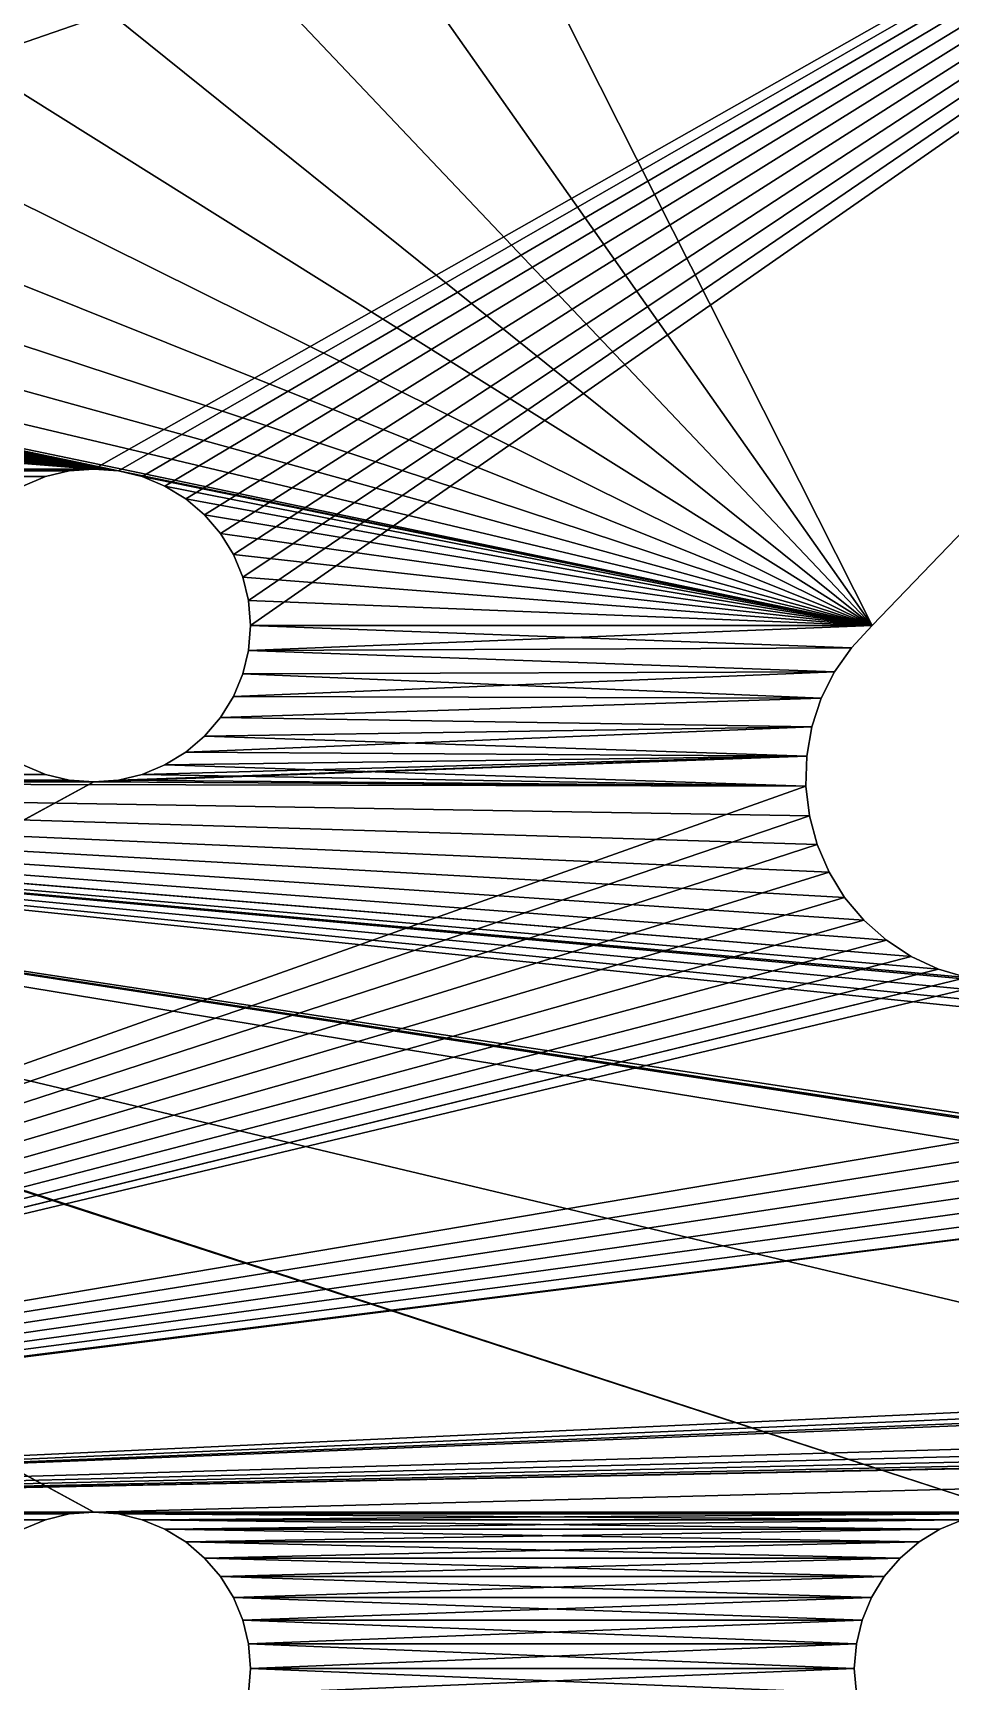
# Model space of a CAD drawing. Header units: millimetres. Extents: x -48.7 to 48.7, y -48.7 to 48.7.
# Drawn here: x -31.09 to -22.16, y -0.12 to 15.93 of the extents above; entities that cross this region are included whole.
import ezdxf

# ---------------------------------------------------------------- set-up
doc = ezdxf.new("R2010")
doc.units = ezdxf.units.MM
doc.header["$LTSCALE"] = 65.185185
for name, color, linetype in [('1', 7, 'CONTINUOUS'), ('117', 7, 'CONTINUOUS'), ('120', 7, 'CONTINUOUS'), ('13', 7, 'CONTINUOUS'), ('14', 7, 'CONTINUOUS'), ('2', 7, 'CONTINUOUS'), ('3', 7, 'CONTINUOUS'), ('4', 7, 'CONTINUOUS'), ('7', 7, 'CONTINUOUS'), ('8', 7, 'CONTINUOUS')]:
    doc.layers.add(name, color=color, linetype=linetype)

msp = doc.modelspace()

# ---------------------------------------------------------------- linework, layer by layer
at = {"layer": '1', "linetype": 'CONTINUOUS'}
for points in [[(-22.917, 10.16), (-28.922, 22.059), (-10.614, 22.953), (-22.917, 10.16)], [(-30.502, 20.934), (-28.922, 22.059), (-22.917, 10.16), (-30.502, 20.934)], [(-32.149, 19.895), (-30.502, 20.934), (-22.917, 10.16), (-32.149, 19.895)], [(-33.853, 18.948), (-32.149, 19.895), (-22.917, 10.16), (-33.853, 18.948)], [(-35.599, 18.1), (-33.853, 18.948), (-22.917, 10.16), (-35.599, 18.1)], [(-37.395, 17.349), (-35.599, 18.1), (-22.917, 10.16), (-37.395, 17.349)], [(-39.233, 16.698), (-37.395, 17.349), (-22.917, 10.16), (-39.233, 16.698)], [(-41.096, 16.152), (-39.233, 16.698), (-22.917, 10.16), (-41.096, 16.152)], [(-42.983, 15.711), (-41.096, 16.152), (-22.917, 10.16), (-42.983, 15.711)], [(-44.897, 15.375), (-42.983, 15.711), (-22.917, 10.16), (-44.897, 15.375)], [(-46.841, 15.143), (-44.897, 15.375), (-22.917, 10.16), (-46.841, 15.143)], [(-47.112, 15.098), (-30.261, 11.666), (-47.368, 15.021), (-47.112, 15.098)], [(-46.841, 15.143), (-30.261, 11.666), (-47.112, 15.098), (-46.841, 15.143)], [(-30.261, 11.666), (-46.841, 15.143), (-22.917, 10.16), (-30.261, 11.666)], [(-47.368, 15.021), (-30.261, 11.666), (-47.607, 14.912), (-47.368, 15.021)], [(-47.607, 14.912), (-30.261, 11.666), (-47.835, 14.768), (-47.607, 14.912)], [(-47.835, 14.768), (-30.261, 11.666), (-48.044, 14.595), (-47.835, 14.768)], [(-48.044, 14.595), (-30.261, 11.666), (-48.223, 14.399), (-48.044, 14.595)], [(-48.223, 14.399), (-30.261, 11.666), (-48.377, 14.176), (-48.223, 14.399)], [(-48.377, 14.176), (-30.261, 11.666), (-48.5, 13.936), (-48.377, 14.176)], [(-48.5, 13.936), (-30.261, 11.666), (-48.587, 13.687), (-48.5, 13.936)], [(-48.587, 13.687), (-30.261, 11.666), (-48.64, 13.425), (-48.587, 13.687)], [(-30.261, 11.666), (-48.66, 13.151), (-48.64, 13.425), (-30.261, 11.666)], [(-30.261, 11.666), (-30.5, 11.684), (-48.66, 13.151), (-30.261, 11.666)], [(-30.5, 11.684), (-43.2, 11.684), (-48.66, 13.151), (-30.5, 11.684)], [(-30.5, 11.684), (-30.739, 11.666), (-43.2, 11.684), (-30.5, 11.684)], [(-43.2, 11.684), (-30.739, 11.666), (-42.961, 11.666), (-43.2, 11.684)], [(-30.739, 11.666), (-30.971, 11.61), (-42.961, 11.666), (-30.739, 11.666)], [(-42.961, 11.666), (-30.971, 11.61), (-42.729, 11.61), (-42.961, 11.666)], [(-30.971, 11.61), (-31.193, 11.518), (-42.729, 11.61), (-30.971, 11.61)], [(-30.029, 11.61), (-30.261, 11.666), (-22.917, 10.16), (-30.029, 11.61)], [(-29.807, 11.518), (-30.029, 11.61), (-22.917, 10.16), (-29.807, 11.518)], [(-29.605, 11.394), (-29.807, 11.518), (-22.917, 10.16), (-29.605, 11.394)], [(-29.421, 11.237), (-29.605, 11.394), (-22.917, 10.16), (-29.421, 11.237)], [(-29.267, 11.057), (-29.421, 11.237), (-22.917, 10.16), (-29.267, 11.057)], [(-29.141, 10.851), (-29.267, 11.057), (-22.917, 10.16), (-29.141, 10.851)], [(-29.05, 10.632), (-29.141, 10.851), (-22.917, 10.16), (-29.05, 10.632)], [(-28.995, 10.402), (-29.05, 10.632), (-22.917, 10.16), (-28.995, 10.402)], [(-28.975, 10.16), (-28.995, 10.402), (-22.917, 10.16), (-28.975, 10.16)], [(-28.995, 9.918), (-28.975, 10.16), (-23.12, 9.943), (-28.995, 9.918)], [(-28.975, 10.16), (-22.917, 10.16), (-23.12, 9.943), (-28.975, 10.16)], [(-29.05, 9.688), (-28.995, 9.918), (-23.285, 9.708), (-29.05, 9.688)], [(-23.285, 9.708), (-28.995, 9.918), (-23.12, 9.943), (-23.285, 9.708)], [(-29.141, 9.469), (-29.05, 9.688), (-23.414, 9.451), (-29.141, 9.469)], [(-23.414, 9.451), (-29.05, 9.688), (-23.285, 9.708), (-23.414, 9.451)], [(-29.267, 9.263), (-29.141, 9.469), (-23.414, 9.451), (-29.267, 9.263)], [(-23.506, 9.172), (-29.267, 9.263), (-23.414, 9.451), (-23.506, 9.172)], [(-29.421, 9.083), (-29.267, 9.263), (-23.506, 9.172), (-29.421, 9.083)], [(-23.556, 8.887), (-29.421, 9.083), (-23.506, 9.172), (-23.556, 8.887)], [(-29.605, 8.926), (-29.421, 9.083), (-23.556, 8.887), (-29.605, 8.926)], [(-29.807, 8.802), (-29.605, 8.926), (-23.556, 8.887), (-29.807, 8.802)], [(-23.564, 8.596), (-29.807, 8.802), (-23.556, 8.887), (-23.564, 8.596)], [(-43.893, 8.802), (-43.671, 8.71), (-30.5, 1.524), (-43.893, 8.802)], [(-43.2, 1.524), (-43.893, 8.802), (-30.5, 1.524), (-43.2, 1.524)], [(-43.439, 8.654), (-21.567, 1.524), (-43.671, 8.71), (-43.439, 8.654)], [(-43.671, 8.71), (-21.567, 1.524), (-30.5, 1.524), (-43.671, 8.71)], [(-42.729, 8.71), (-30.739, 8.654), (-42.961, 8.654), (-42.729, 8.71)], [(-42.507, 8.802), (-30.971, 8.71), (-42.729, 8.71), (-42.507, 8.802)], [(-30.971, 8.71), (-30.739, 8.654), (-42.729, 8.71), (-30.971, 8.71)], [(-31.193, 8.802), (-30.971, 8.71), (-42.507, 8.802), (-31.193, 8.802)], [(-30.261, 8.654), (-30.029, 8.71), (-23.564, 8.596), (-30.261, 8.654)], [(-30.029, 8.71), (-29.807, 8.802), (-23.564, 8.596), (-30.029, 8.71)], [(-13.47, 1.524), (-21.567, 1.524), (-43.439, 8.654), (-13.47, 1.524)], [(-13.47, 1.524), (-43.439, 8.654), (0, 1.524), (-13.47, 1.524)], [(-43.439, 8.654), (-43.2, 8.636), (-22.538, 6.937), (-43.439, 8.654)], [(0, 1.524), (-43.439, 8.654), (-6.806, 3.012), (0, 1.524)], [(-6.806, 3.012), (-43.439, 8.654), (-7.068, 3.074), (-6.806, 3.012)], [(-7.068, 3.074), (-43.439, 8.654), (-7.329, 3.172), (-7.068, 3.074)], [(-7.329, 3.172), (-43.439, 8.654), (-12.161, 5.426), (-7.329, 3.172)], [(-12.161, 5.426), (-43.439, 8.654), (-12.406, 5.563), (-12.161, 5.426)], [(-12.406, 5.563), (-43.439, 8.654), (-12.624, 5.726), (-12.406, 5.563)], [(-12.624, 5.726), (-43.439, 8.654), (-21.705, 6.69), (-12.624, 5.726)], [(-21.705, 6.69), (-43.439, 8.654), (-21.995, 6.731), (-21.705, 6.69)], [(-21.995, 6.731), (-43.439, 8.654), (-22.271, 6.813), (-21.995, 6.731)], [(-22.271, 6.813), (-43.439, 8.654), (-22.538, 6.937), (-22.271, 6.813)], [(-42.961, 8.654), (-30.5, 8.636), (-43.2, 8.636), (-42.961, 8.654)], [(-43.2, 8.636), (-30.5, 8.636), (-23.564, 8.596), (-43.2, 8.636)], [(-22.538, 6.937), (-43.2, 8.636), (-22.78, 7.094), (-22.538, 6.937)], [(-22.78, 7.094), (-43.2, 8.636), (-22.998, 7.289), (-22.78, 7.094)], [(-22.998, 7.289), (-43.2, 8.636), (-23.187, 7.512), (-22.998, 7.289)], [(-23.187, 7.512), (-43.2, 8.636), (-23.338, 7.757), (-23.187, 7.512)], [(-23.338, 7.757), (-43.2, 8.636), (-23.455, 8.027), (-23.338, 7.757)], [(-23.455, 8.027), (-43.2, 8.636), (-23.53, 8.305), (-23.455, 8.027)], [(-23.53, 8.305), (-43.2, 8.636), (-23.564, 8.596), (-23.53, 8.305)], [(-30.739, 8.654), (-30.5, 8.636), (-42.961, 8.654), (-30.739, 8.654)], [(-30.5, 8.636), (-30.261, 8.654), (-23.564, 8.596), (-30.5, 8.636)], [(-42.961, 1.506), (-43.2, 1.524), (-30.739, 1.506), (-42.961, 1.506)], [(-30.739, 1.506), (-43.2, 1.524), (-30.5, 1.524), (-30.739, 1.506)], [(-42.729, 1.45), (-42.961, 1.506), (-30.971, 1.45), (-42.729, 1.45)], [(-30.971, 1.45), (-42.961, 1.506), (-30.739, 1.506), (-30.971, 1.45)], [(-31.193, 1.358), (-42.729, 1.45), (-30.971, 1.45), (-31.193, 1.358)], [(-21.567, 1.524), (-21.806, 1.506), (-30.5, 1.524), (-21.567, 1.524)], [(-30.5, 1.524), (-21.806, 1.506), (-30.261, 1.506), (-30.5, 1.524)], [(-21.806, 1.506), (-22.037, 1.45), (-30.261, 1.506), (-21.806, 1.506)], [(-30.261, 1.506), (-22.037, 1.45), (-30.029, 1.45), (-30.261, 1.506)], [(-22.037, 1.45), (-22.26, 1.358), (-30.029, 1.45), (-22.037, 1.45)], [(-30.029, 1.45), (-22.26, 1.358), (-29.807, 1.358), (-30.029, 1.45)], [(-22.26, 1.358), (-22.462, 1.234), (-29.807, 1.358), (-22.26, 1.358)], [(-29.807, 1.358), (-22.462, 1.234), (-29.605, 1.234), (-29.807, 1.358)], [(-22.462, 1.234), (-22.646, 1.077), (-29.605, 1.234), (-22.462, 1.234)], [(-29.605, 1.234), (-22.646, 1.077), (-29.421, 1.077), (-29.605, 1.234)], [(-22.646, 1.077), (-22.8, 0.897), (-29.421, 1.077), (-22.646, 1.077)], [(-29.421, 1.077), (-22.8, 0.897), (-29.267, 0.897), (-29.421, 1.077)], [(-22.8, 0.897), (-22.925, 0.691), (-29.267, 0.897), (-22.8, 0.897)], [(-29.267, 0.897), (-22.925, 0.691), (-29.141, 0.691), (-29.267, 0.897)], [(-22.925, 0.691), (-23.017, 0.472), (-29.141, 0.691), (-22.925, 0.691)], [(-29.141, 0.691), (-23.017, 0.472), (-29.05, 0.472), (-29.141, 0.691)], [(-23.017, 0.472), (-23.072, 0.242), (-29.05, 0.472), (-23.017, 0.472)], [(-29.05, 0.472), (-23.072, 0.242), (-28.995, 0.242), (-29.05, 0.472)], [(-23.072, 0.242), (-23.092, 0), (-28.995, 0.242), (-23.072, 0.242)], [(-23.092, 0), (-28.975, 0), (-28.995, 0.242), (-23.092, 0)], [(-28.975, 0), (-23.072, -0.242), (-28.995, -0.242), (-28.975, 0)], [(-23.092, 0), (-23.072, -0.242), (-28.975, 0), (-23.092, 0)]]:
    msp.add_3dface(points, dxfattribs=at)
at = {"layer": '117', "linetype": 'CONTINUOUS'}
for points in [[(-22.917, 10.16), (-10.614, 22.953), (-22.917, 10.16, 3.175), (-22.917, 10.16)], [(-22.917, 10.16, 3.175), (-10.614, 22.953), (-10.614, 22.953, 3.175), (-22.917, 10.16, 3.175)]]:
    msp.add_3dface(points, dxfattribs=at)
at = {"layer": '120', "linetype": 'CONTINUOUS'}
for points in [[(-23.12, 9.943), (-22.917, 10.16), (-23.12, 9.943, 3.175), (-23.12, 9.943)], [(-22.917, 10.16), (-22.917, 10.16, 3.175), (-23.12, 9.943, 3.175), (-22.917, 10.16)], [(-23.285, 9.708), (-23.12, 9.943), (-23.285, 9.708, 3.175), (-23.285, 9.708)], [(-23.12, 9.943), (-23.12, 9.943, 3.175), (-23.285, 9.708, 3.175), (-23.12, 9.943)], [(-23.414, 9.451), (-23.285, 9.708), (-23.414, 9.451, 3.175), (-23.414, 9.451)], [(-23.285, 9.708), (-23.285, 9.708, 3.175), (-23.414, 9.451, 3.175), (-23.285, 9.708)], [(-23.506, 9.172), (-23.414, 9.451), (-23.506, 9.172, 3.175), (-23.506, 9.172)], [(-23.414, 9.451), (-23.414, 9.451, 3.175), (-23.506, 9.172, 3.175), (-23.414, 9.451)], [(-23.556, 8.887), (-23.506, 9.172), (-23.556, 8.887, 3.175), (-23.556, 8.887)], [(-23.506, 9.172), (-23.506, 9.172, 3.175), (-23.556, 8.887, 3.175), (-23.506, 9.172)], [(-23.564, 8.596), (-23.556, 8.887), (-23.564, 8.596, 3.175), (-23.564, 8.596)], [(-23.556, 8.887), (-23.556, 8.887, 3.175), (-23.564, 8.596, 3.175), (-23.556, 8.887)], [(-23.53, 8.305), (-23.564, 8.596), (-23.53, 8.305, 3.175), (-23.53, 8.305)], [(-23.564, 8.596), (-23.564, 8.596, 3.175), (-23.53, 8.305, 3.175), (-23.564, 8.596)], [(-23.455, 8.027), (-23.53, 8.305), (-23.455, 8.027, 3.175), (-23.455, 8.027)], [(-23.53, 8.305), (-23.53, 8.305, 3.175), (-23.455, 8.027, 3.175), (-23.53, 8.305)], [(-23.338, 7.757), (-23.455, 8.027), (-23.338, 7.757, 3.175), (-23.338, 7.757)], [(-23.455, 8.027), (-23.455, 8.027, 3.175), (-23.338, 7.757, 3.175), (-23.455, 8.027)], [(-23.187, 7.512), (-23.338, 7.757), (-23.187, 7.512, 3.175), (-23.187, 7.512)], [(-23.338, 7.757), (-23.338, 7.757, 3.175), (-23.187, 7.512, 3.175), (-23.338, 7.757)], [(-22.998, 7.289), (-23.187, 7.512), (-22.998, 7.289, 3.175), (-22.998, 7.289)], [(-23.187, 7.512), (-23.187, 7.512, 3.175), (-22.998, 7.289, 3.175), (-23.187, 7.512)], [(-22.78, 7.094), (-22.998, 7.289), (-22.78, 7.094, 3.175), (-22.78, 7.094)], [(-22.998, 7.289), (-22.998, 7.289, 3.175), (-22.78, 7.094, 3.175), (-22.998, 7.289)], [(-22.538, 6.937), (-22.78, 7.094), (-22.538, 6.937, 3.175), (-22.538, 6.937)], [(-22.78, 7.094), (-22.78, 7.094, 3.175), (-22.538, 6.937, 3.175), (-22.78, 7.094)], [(-22.271, 6.813), (-22.538, 6.937), (-22.271, 6.813, 3.175), (-22.271, 6.813)], [(-22.538, 6.937), (-22.538, 6.937, 3.175), (-22.271, 6.813, 3.175), (-22.538, 6.937)], [(-21.995, 6.731), (-22.271, 6.813), (-21.995, 6.731, 3.175), (-21.995, 6.731)], [(-22.271, 6.813), (-22.271, 6.813, 3.175), (-21.995, 6.731, 3.175), (-22.271, 6.813)]]:
    msp.add_3dface(points, dxfattribs=at)
at = {"layer": '13', "linetype": 'CONTINUOUS'}
for points in [[(-28.975, 0), (-28.995, -0.242), (-28.975, 0, 3.175), (-28.975, 0)], [(-28.975, 0, 3.175), (-28.995, -0.242), (-28.995, -0.242, 3.175), (-28.975, 0, 3.175)]]:
    msp.add_3dface(points, dxfattribs=at)
at = {"layer": '14', "linetype": 'CONTINUOUS'}
for points in [[(-31.193, 1.358), (-30.971, 1.45), (-31.193, 1.358, 3.175), (-31.193, 1.358)], [(-30.971, 1.45), (-30.971, 1.45, 3.175), (-31.193, 1.358, 3.175), (-30.971, 1.45)], [(-30.971, 1.45), (-30.739, 1.506), (-30.971, 1.45, 3.175), (-30.971, 1.45)], [(-30.739, 1.506), (-30.739, 1.506, 3.175), (-30.971, 1.45, 3.175), (-30.739, 1.506)], [(-30.739, 1.506), (-30.5, 1.524), (-30.739, 1.506, 3.175), (-30.739, 1.506)], [(-30.5, 1.524), (-30.5, 1.524, 3.175), (-30.739, 1.506, 3.175), (-30.5, 1.524)], [(-30.5, 1.524), (-30.261, 1.506), (-30.5, 1.524, 3.175), (-30.5, 1.524)], [(-30.261, 1.506), (-30.261, 1.506, 3.175), (-30.5, 1.524, 3.175), (-30.261, 1.506)], [(-30.261, 1.506), (-30.029, 1.45), (-30.261, 1.506, 3.175), (-30.261, 1.506)], [(-30.029, 1.45), (-30.029, 1.45, 3.175), (-30.261, 1.506, 3.175), (-30.029, 1.45)], [(-30.029, 1.45), (-29.807, 1.358), (-30.029, 1.45, 3.175), (-30.029, 1.45)], [(-29.807, 1.358), (-29.807, 1.358, 3.175), (-30.029, 1.45, 3.175), (-29.807, 1.358)], [(-29.807, 1.358), (-29.605, 1.234), (-29.807, 1.358, 3.175), (-29.807, 1.358)], [(-29.605, 1.234), (-29.605, 1.234, 3.175), (-29.807, 1.358, 3.175), (-29.605, 1.234)], [(-29.605, 1.234), (-29.421, 1.077), (-29.605, 1.234, 3.175), (-29.605, 1.234)], [(-29.421, 1.077), (-29.421, 1.077, 3.175), (-29.605, 1.234, 3.175), (-29.421, 1.077)], [(-29.421, 1.077), (-29.267, 0.897), (-29.421, 1.077, 3.175), (-29.421, 1.077)], [(-29.267, 0.897), (-29.267, 0.897, 3.175), (-29.421, 1.077, 3.175), (-29.267, 0.897)], [(-29.267, 0.897), (-29.141, 0.691), (-29.267, 0.897, 3.175), (-29.267, 0.897)], [(-29.141, 0.691), (-29.141, 0.691, 3.175), (-29.267, 0.897, 3.175), (-29.141, 0.691)], [(-29.141, 0.691), (-29.05, 0.472), (-29.141, 0.691, 3.175), (-29.141, 0.691)], [(-29.05, 0.472), (-29.05, 0.472, 3.175), (-29.141, 0.691, 3.175), (-29.05, 0.472)], [(-29.05, 0.472), (-28.995, 0.242), (-29.05, 0.472, 3.175), (-29.05, 0.472)], [(-28.995, 0.242), (-28.995, 0.242, 3.175), (-29.05, 0.472, 3.175), (-28.995, 0.242)], [(-28.995, 0.242), (-28.975, 0), (-28.995, 0.242, 3.175), (-28.995, 0.242)], [(-28.975, 0), (-28.975, 0, 3.175), (-28.995, 0.242, 3.175), (-28.975, 0)]]:
    msp.add_3dface(points, dxfattribs=at)
at = {"layer": '2', "linetype": 'CONTINUOUS'}
for points in [[(-48.66, 13.151, 3.175), (-43.2, 11.684, 3.175), (-10.614, 22.953, 3.175), (-48.66, 13.151, 3.175)], [(-48.64, 13.425, 3.175), (-48.66, 13.151, 3.175), (-10.614, 22.953, 3.175), (-48.64, 13.425, 3.175)], [(-48.587, 13.687, 3.175), (-48.64, 13.425, 3.175), (-10.614, 22.953, 3.175), (-48.587, 13.687, 3.175)], [(-48.5, 13.936, 3.175), (-48.587, 13.687, 3.175), (-10.614, 22.953, 3.175), (-48.5, 13.936, 3.175)], [(-48.377, 14.176, 3.175), (-48.5, 13.936, 3.175), (-10.614, 22.953, 3.175), (-48.377, 14.176, 3.175)], [(-48.223, 14.399, 3.175), (-48.377, 14.176, 3.175), (-10.614, 22.953, 3.175), (-48.223, 14.399, 3.175)], [(-42.983, 15.711, 3.175), (-48.223, 14.399, 3.175), (-10.614, 22.953, 3.175), (-42.983, 15.711, 3.175)], [(-43.2, 11.684, 3.175), (-30.5, 11.684, 3.175), (-10.614, 22.953, 3.175), (-43.2, 11.684, 3.175)], [(-41.096, 16.152, 3.175), (-42.983, 15.711, 3.175), (-10.614, 22.953, 3.175), (-41.096, 16.152, 3.175)], [(-30.5, 11.684, 3.175), (-30.261, 11.666, 3.175), (-10.614, 22.953, 3.175), (-30.5, 11.684, 3.175)], [(-30.261, 11.666, 3.175), (-30.029, 11.61, 3.175), (-10.614, 22.953, 3.175), (-30.261, 11.666, 3.175)], [(-30.029, 11.61, 3.175), (-29.807, 11.518, 3.175), (-10.614, 22.953, 3.175), (-30.029, 11.61, 3.175)], [(-29.807, 11.518, 3.175), (-29.605, 11.394, 3.175), (-10.614, 22.953, 3.175), (-29.807, 11.518, 3.175)], [(-29.605, 11.394, 3.175), (-29.421, 11.237, 3.175), (-10.614, 22.953, 3.175), (-29.605, 11.394, 3.175)], [(-29.421, 11.237, 3.175), (-29.267, 11.057, 3.175), (-10.614, 22.953, 3.175), (-29.421, 11.237, 3.175)], [(-29.267, 11.057, 3.175), (-29.141, 10.851, 3.175), (-10.614, 22.953, 3.175), (-29.267, 11.057, 3.175)], [(-29.141, 10.851, 3.175), (-29.05, 10.632, 3.175), (-10.614, 22.953, 3.175), (-29.141, 10.851, 3.175)], [(-29.05, 10.632, 3.175), (-28.995, 10.402, 3.175), (-10.614, 22.953, 3.175), (-29.05, 10.632, 3.175)], [(-28.995, 10.402, 3.175), (-28.975, 10.16, 3.175), (-10.614, 22.953, 3.175), (-28.995, 10.402, 3.175)], [(-28.975, 10.16, 3.175), (-22.917, 10.16, 3.175), (-10.614, 22.953, 3.175), (-28.975, 10.16, 3.175)], [(-42.961, 11.666, 3.175), (-30.5, 11.684, 3.175), (-43.2, 11.684, 3.175), (-42.961, 11.666, 3.175)], [(-30.739, 11.666, 3.175), (-30.5, 11.684, 3.175), (-42.961, 11.666, 3.175), (-30.739, 11.666, 3.175)], [(-42.729, 11.61, 3.175), (-30.739, 11.666, 3.175), (-42.961, 11.666, 3.175), (-42.729, 11.61, 3.175)], [(-30.971, 11.61, 3.175), (-30.739, 11.666, 3.175), (-42.729, 11.61, 3.175), (-30.971, 11.61, 3.175)], [(-42.507, 11.518, 3.175), (-30.971, 11.61, 3.175), (-42.729, 11.61, 3.175), (-42.507, 11.518, 3.175)], [(-31.193, 11.518, 3.175), (-30.971, 11.61, 3.175), (-42.507, 11.518, 3.175), (-31.193, 11.518, 3.175)], [(-28.975, 10.16, 3.175), (-28.995, 9.918, 3.175), (-22.917, 10.16, 3.175), (-28.975, 10.16, 3.175)], [(-22.917, 10.16, 3.175), (-28.995, 9.918, 3.175), (-23.12, 9.943, 3.175), (-22.917, 10.16, 3.175)], [(-28.995, 9.918, 3.175), (-29.05, 9.688, 3.175), (-23.285, 9.708, 3.175), (-28.995, 9.918, 3.175)], [(-23.12, 9.943, 3.175), (-28.995, 9.918, 3.175), (-23.285, 9.708, 3.175), (-23.12, 9.943, 3.175)], [(-29.05, 9.688, 3.175), (-29.141, 9.469, 3.175), (-23.285, 9.708, 3.175), (-29.05, 9.688, 3.175)], [(-23.285, 9.708, 3.175), (-29.141, 9.469, 3.175), (-23.414, 9.451, 3.175), (-23.285, 9.708, 3.175)], [(-29.141, 9.469, 3.175), (-29.267, 9.263, 3.175), (-23.414, 9.451, 3.175), (-29.141, 9.469, 3.175)], [(-23.414, 9.451, 3.175), (-29.267, 9.263, 3.175), (-23.506, 9.172, 3.175), (-23.414, 9.451, 3.175)], [(-29.421, 9.083, 3.175), (-29.605, 8.926, 3.175), (-23.506, 9.172, 3.175), (-29.421, 9.083, 3.175)], [(-23.506, 9.172, 3.175), (-29.605, 8.926, 3.175), (-23.556, 8.887, 3.175), (-23.506, 9.172, 3.175)], [(-29.267, 9.263, 3.175), (-29.421, 9.083, 3.175), (-23.506, 9.172, 3.175), (-29.267, 9.263, 3.175)], [(-30.261, 8.654, 3.175), (-30.5, 8.636, 3.175), (-23.556, 8.887, 3.175), (-30.261, 8.654, 3.175)], [(-23.556, 8.887, 3.175), (-30.5, 8.636, 3.175), (-23.564, 8.596, 3.175), (-23.556, 8.887, 3.175)], [(-30.029, 8.71, 3.175), (-30.261, 8.654, 3.175), (-23.556, 8.887, 3.175), (-30.029, 8.71, 3.175)], [(-29.807, 8.802, 3.175), (-30.029, 8.71, 3.175), (-23.556, 8.887, 3.175), (-29.807, 8.802, 3.175)], [(-29.605, 8.926, 3.175), (-29.807, 8.802, 3.175), (-23.556, 8.887, 3.175), (-29.605, 8.926, 3.175)], [(-30.739, 8.654, 3.175), (-30.971, 8.71, 3.175), (-42.961, 8.654, 3.175), (-30.739, 8.654, 3.175)], [(-42.961, 8.654, 3.175), (-30.971, 8.71, 3.175), (-42.729, 8.71, 3.175), (-42.961, 8.654, 3.175)], [(-30.971, 8.71, 3.175), (-31.193, 8.802, 3.175), (-42.729, 8.71, 3.175), (-30.971, 8.71, 3.175)], [(-30.5, 8.636, 3.175), (-43.2, 8.636, 3.175), (-43.893, 1.358, 3.175), (-30.5, 8.636, 3.175)], [(-43.671, 1.45, 3.175), (-30.5, 8.636, 3.175), (-43.893, 1.358, 3.175), (-43.671, 1.45, 3.175)], [(-30.5, 8.636, 3.175), (-43.671, 1.45, 3.175), (-23.564, 8.596, 3.175), (-30.5, 8.636, 3.175)], [(-23.564, 8.596, 3.175), (-43.671, 1.45, 3.175), (-23.53, 8.305, 3.175), (-23.564, 8.596, 3.175)], [(-30.5, 8.636, 3.175), (-30.739, 8.654, 3.175), (-43.2, 8.636, 3.175), (-30.5, 8.636, 3.175)], [(-43.2, 8.636, 3.175), (-30.739, 8.654, 3.175), (-42.961, 8.654, 3.175), (-43.2, 8.636, 3.175)], [(-23.53, 8.305, 3.175), (-43.671, 1.45, 3.175), (-23.455, 8.027, 3.175), (-23.53, 8.305, 3.175)], [(-23.455, 8.027, 3.175), (-43.671, 1.45, 3.175), (-23.338, 7.757, 3.175), (-23.455, 8.027, 3.175)], [(-23.338, 7.757, 3.175), (-43.671, 1.45, 3.175), (-23.187, 7.512, 3.175), (-23.338, 7.757, 3.175)], [(-23.187, 7.512, 3.175), (-43.671, 1.45, 3.175), (-22.998, 7.289, 3.175), (-23.187, 7.512, 3.175)], [(-22.998, 7.289, 3.175), (-43.671, 1.45, 3.175), (-22.78, 7.094, 3.175), (-22.998, 7.289, 3.175)], [(-22.78, 7.094, 3.175), (-43.671, 1.45, 3.175), (-22.538, 6.937, 3.175), (-22.78, 7.094, 3.175)], [(-22.538, 6.937, 3.175), (-43.671, 1.45, 3.175), (-22.271, 6.813, 3.175), (-22.538, 6.937, 3.175)], [(-22.271, 6.813, 3.175), (-43.671, 1.45, 3.175), (-21.995, 6.731, 3.175), (-22.271, 6.813, 3.175)], [(-43.671, 1.45, 3.175), (-43.439, 1.506, 3.175), (-21.995, 6.731, 3.175), (-43.671, 1.45, 3.175)], [(-21.995, 6.731, 3.175), (-43.439, 1.506, 3.175), (-21.705, 6.69, 3.175), (-21.995, 6.731, 3.175)], [(-43.439, 1.506, 3.175), (-13.219, 6.624, 3.175), (-21.705, 6.69, 3.175), (-43.439, 1.506, 3.175)], [(-13.219, 6.624, 3.175), (-43.439, 1.506, 3.175), (-13.118, 6.372, 3.175), (-13.219, 6.624, 3.175)], [(-13.118, 6.372, 3.175), (-43.439, 1.506, 3.175), (-12.981, 6.132, 3.175), (-13.118, 6.372, 3.175)], [(-12.981, 6.132, 3.175), (-43.439, 1.506, 3.175), (-12.815, 5.914, 3.175), (-12.981, 6.132, 3.175)], [(-12.815, 5.914, 3.175), (-43.439, 1.506, 3.175), (-12.624, 5.726, 3.175), (-12.815, 5.914, 3.175)], [(-12.624, 5.726, 3.175), (-43.439, 1.506, 3.175), (-12.406, 5.563, 3.175), (-12.624, 5.726, 3.175)], [(-12.406, 5.563, 3.175), (-43.439, 1.506, 3.175), (-12.161, 5.426, 3.175), (-12.406, 5.563, 3.175)], [(-43.439, 1.506, 3.175), (-43.2, 1.524, 3.175), (-12.161, 5.426, 3.175), (-43.439, 1.506, 3.175)], [(-12.161, 5.426, 3.175), (-43.2, 1.524, 3.175), (-7.329, 3.172, 3.175), (-12.161, 5.426, 3.175)], [(-7.329, 3.172, 3.175), (-43.2, 1.524, 3.175), (-7.068, 3.074, 3.175), (-7.329, 3.172, 3.175)], [(-7.068, 3.074, 3.175), (-43.2, 1.524, 3.175), (-6.806, 3.012, 3.175), (-7.068, 3.074, 3.175)], [(-6.806, 3.012, 3.175), (-43.2, 1.524, 3.175), (-6.542, 2.986, 3.175), (-6.806, 3.012, 3.175)], [(-43.2, 1.524, 3.175), (5.721, 2.943, 3.175), (-6.542, 2.986, 3.175), (-43.2, 1.524, 3.175)], [(5.721, 2.943, 3.175), (-43.2, 1.524, 3.175), (5.958, 2.784, 3.175), (5.721, 2.943, 3.175)], [(5.958, 2.784, 3.175), (-43.2, 1.524, 3.175), (6.214, 2.662, 3.175), (5.958, 2.784, 3.175)], [(6.214, 2.662, 3.175), (-43.2, 1.524, 3.175), (6.492, 2.576, 3.175), (6.214, 2.662, 3.175)], [(6.492, 2.576, 3.175), (-43.2, 1.524, 3.175), (6.776, 2.531, 3.175), (6.492, 2.576, 3.175)], [(6.776, 2.531, 3.175), (-43.2, 1.524, 3.175), (7.063, 2.528, 3.175), (6.776, 2.531, 3.175)], [(-43.2, 1.524, 3.175), (-30.5, 1.524, 3.175), (7.063, 2.528, 3.175), (-43.2, 1.524, 3.175)], [(-30.5, 1.524, 3.175), (-21.567, 1.524, 3.175), (7.063, 2.528, 3.175), (-30.5, 1.524, 3.175)], [(-43.2, 1.524, 3.175), (-42.961, 1.506, 3.175), (-30.5, 1.524, 3.175), (-43.2, 1.524, 3.175)], [(-30.5, 1.524, 3.175), (-42.961, 1.506, 3.175), (-30.739, 1.506, 3.175), (-30.5, 1.524, 3.175)], [(-42.961, 1.506, 3.175), (-42.729, 1.45, 3.175), (-30.739, 1.506, 3.175), (-42.961, 1.506, 3.175)], [(-30.739, 1.506, 3.175), (-42.729, 1.45, 3.175), (-30.971, 1.45, 3.175), (-30.739, 1.506, 3.175)], [(-42.729, 1.45, 3.175), (-42.507, 1.358, 3.175), (-30.971, 1.45, 3.175), (-42.729, 1.45, 3.175)], [(-30.971, 1.45, 3.175), (-42.507, 1.358, 3.175), (-31.193, 1.358, 3.175), (-30.971, 1.45, 3.175)], [(-30.261, 1.506, 3.175), (-21.567, 1.524, 3.175), (-30.5, 1.524, 3.175), (-30.261, 1.506, 3.175)], [(-21.806, 1.506, 3.175), (-21.567, 1.524, 3.175), (-30.261, 1.506, 3.175), (-21.806, 1.506, 3.175)], [(-30.029, 1.45, 3.175), (-21.806, 1.506, 3.175), (-30.261, 1.506, 3.175), (-30.029, 1.45, 3.175)], [(-22.037, 1.45, 3.175), (-21.806, 1.506, 3.175), (-30.029, 1.45, 3.175), (-22.037, 1.45, 3.175)], [(-29.807, 1.358, 3.175), (-22.037, 1.45, 3.175), (-30.029, 1.45, 3.175), (-29.807, 1.358, 3.175)], [(-22.26, 1.358, 3.175), (-22.037, 1.45, 3.175), (-29.807, 1.358, 3.175), (-22.26, 1.358, 3.175)], [(-29.605, 1.234, 3.175), (-22.26, 1.358, 3.175), (-29.807, 1.358, 3.175), (-29.605, 1.234, 3.175)], [(-22.462, 1.234, 3.175), (-22.26, 1.358, 3.175), (-29.605, 1.234, 3.175), (-22.462, 1.234, 3.175)], [(-29.421, 1.077, 3.175), (-22.462, 1.234, 3.175), (-29.605, 1.234, 3.175), (-29.421, 1.077, 3.175)], [(-22.646, 1.077, 3.175), (-22.462, 1.234, 3.175), (-29.421, 1.077, 3.175), (-22.646, 1.077, 3.175)], [(-29.267, 0.897, 3.175), (-22.646, 1.077, 3.175), (-29.421, 1.077, 3.175), (-29.267, 0.897, 3.175)], [(-22.8, 0.897, 3.175), (-22.646, 1.077, 3.175), (-29.267, 0.897, 3.175), (-22.8, 0.897, 3.175)], [(-29.141, 0.691, 3.175), (-22.8, 0.897, 3.175), (-29.267, 0.897, 3.175), (-29.141, 0.691, 3.175)], [(-22.925, 0.691, 3.175), (-22.8, 0.897, 3.175), (-29.141, 0.691, 3.175), (-22.925, 0.691, 3.175)], [(-29.05, 0.472, 3.175), (-22.925, 0.691, 3.175), (-29.141, 0.691, 3.175), (-29.05, 0.472, 3.175)], [(-23.017, 0.472, 3.175), (-22.925, 0.691, 3.175), (-29.05, 0.472, 3.175), (-23.017, 0.472, 3.175)], [(-28.995, 0.242, 3.175), (-23.017, 0.472, 3.175), (-29.05, 0.472, 3.175), (-28.995, 0.242, 3.175)], [(-23.072, 0.242, 3.175), (-23.017, 0.472, 3.175), (-28.995, 0.242, 3.175), (-23.072, 0.242, 3.175)], [(-28.975, 0, 3.175), (-23.072, 0.242, 3.175), (-28.995, 0.242, 3.175), (-28.975, 0, 3.175)], [(-23.092, 0, 3.175), (-23.072, 0.242, 3.175), (-28.975, 0, 3.175), (-23.092, 0, 3.175)], [(-23.072, -0.242, 3.175), (-23.092, 0, 3.175), (-28.995, -0.242, 3.175), (-23.072, -0.242, 3.175)], [(-23.092, 0, 3.175), (-28.975, 0, 3.175), (-28.995, -0.242, 3.175), (-23.092, 0, 3.175)]]:
    msp.add_3dface(points, dxfattribs=at)
at = {"layer": '3', "linetype": 'CONTINUOUS'}
for points in [[(-23.072, -0.242), (-23.092, 0), (-23.072, -0.242, 3.175), (-23.072, -0.242)], [(-23.092, 0), (-23.092, 0, 3.175), (-23.072, -0.242, 3.175), (-23.092, 0)]]:
    msp.add_3dface(points, dxfattribs=at)
at = {"layer": '4', "linetype": 'CONTINUOUS'}
for points in [[(-22.26, 1.358), (-22.037, 1.45), (-22.26, 1.358, 3.175), (-22.26, 1.358)], [(-22.037, 1.45), (-22.037, 1.45, 3.175), (-22.26, 1.358, 3.175), (-22.037, 1.45)], [(-22.462, 1.234), (-22.26, 1.358), (-22.462, 1.234, 3.175), (-22.462, 1.234)], [(-22.26, 1.358), (-22.26, 1.358, 3.175), (-22.462, 1.234, 3.175), (-22.26, 1.358)], [(-22.646, 1.077), (-22.462, 1.234), (-22.646, 1.077, 3.175), (-22.646, 1.077)], [(-22.462, 1.234), (-22.462, 1.234, 3.175), (-22.646, 1.077, 3.175), (-22.462, 1.234)], [(-22.8, 0.897), (-22.646, 1.077), (-22.8, 0.897, 3.175), (-22.8, 0.897)], [(-22.646, 1.077), (-22.646, 1.077, 3.175), (-22.8, 0.897, 3.175), (-22.646, 1.077)], [(-22.925, 0.691), (-22.8, 0.897), (-22.925, 0.691, 3.175), (-22.925, 0.691)], [(-22.8, 0.897), (-22.8, 0.897, 3.175), (-22.925, 0.691, 3.175), (-22.8, 0.897)], [(-23.017, 0.472), (-22.925, 0.691), (-23.017, 0.472, 3.175), (-23.017, 0.472)], [(-22.925, 0.691), (-22.925, 0.691, 3.175), (-23.017, 0.472, 3.175), (-22.925, 0.691)], [(-23.072, 0.242), (-23.017, 0.472), (-23.072, 0.242, 3.175), (-23.072, 0.242)], [(-23.017, 0.472), (-23.017, 0.472, 3.175), (-23.072, 0.242, 3.175), (-23.017, 0.472)], [(-23.092, 0), (-23.072, 0.242), (-23.092, 0, 3.175), (-23.092, 0)], [(-23.072, 0.242), (-23.072, 0.242, 3.175), (-23.092, 0, 3.175), (-23.072, 0.242)]]:
    msp.add_3dface(points, dxfattribs=at)
at = {"layer": '7', "linetype": 'CONTINUOUS'}
for points in [[(-28.975, 10.16), (-28.995, 9.918), (-28.975, 10.16, 3.175), (-28.975, 10.16)], [(-28.975, 10.16, 3.175), (-28.995, 9.918), (-28.995, 9.918, 3.175), (-28.975, 10.16, 3.175)], [(-28.995, 9.918), (-29.05, 9.688), (-28.995, 9.918, 3.175), (-28.995, 9.918)], [(-29.05, 9.688), (-29.05, 9.688, 3.175), (-28.995, 9.918, 3.175), (-29.05, 9.688)], [(-29.05, 9.688), (-29.141, 9.469), (-29.05, 9.688, 3.175), (-29.05, 9.688)], [(-29.141, 9.469), (-29.141, 9.469, 3.175), (-29.05, 9.688, 3.175), (-29.141, 9.469)], [(-29.141, 9.469), (-29.267, 9.263), (-29.141, 9.469, 3.175), (-29.141, 9.469)], [(-29.267, 9.263), (-29.267, 9.263, 3.175), (-29.141, 9.469, 3.175), (-29.267, 9.263)], [(-29.267, 9.263), (-29.421, 9.083), (-29.267, 9.263, 3.175), (-29.267, 9.263)], [(-29.421, 9.083), (-29.421, 9.083, 3.175), (-29.267, 9.263, 3.175), (-29.421, 9.083)], [(-29.421, 9.083), (-29.605, 8.926), (-29.421, 9.083, 3.175), (-29.421, 9.083)], [(-29.605, 8.926), (-29.605, 8.926, 3.175), (-29.421, 9.083, 3.175), (-29.605, 8.926)], [(-29.605, 8.926), (-29.807, 8.802), (-29.605, 8.926, 3.175), (-29.605, 8.926)], [(-29.807, 8.802), (-29.807, 8.802, 3.175), (-29.605, 8.926, 3.175), (-29.807, 8.802)], [(-30.971, 8.71), (-31.193, 8.802), (-30.971, 8.71, 3.175), (-30.971, 8.71)], [(-31.193, 8.802), (-31.193, 8.802, 3.175), (-30.971, 8.71, 3.175), (-31.193, 8.802)], [(-30.739, 8.654), (-30.971, 8.71), (-30.739, 8.654, 3.175), (-30.739, 8.654)], [(-30.971, 8.71), (-30.971, 8.71, 3.175), (-30.739, 8.654, 3.175), (-30.971, 8.71)], [(-30.029, 8.71), (-30.261, 8.654), (-30.029, 8.71, 3.175), (-30.029, 8.71)], [(-30.261, 8.654), (-30.261, 8.654, 3.175), (-30.029, 8.71, 3.175), (-30.261, 8.654)], [(-29.807, 8.802), (-30.029, 8.71), (-29.807, 8.802, 3.175), (-29.807, 8.802)], [(-30.029, 8.71), (-30.029, 8.71, 3.175), (-29.807, 8.802, 3.175), (-30.029, 8.71)], [(-30.5, 8.636), (-30.739, 8.654), (-30.5, 8.636, 3.175), (-30.5, 8.636)], [(-30.739, 8.654), (-30.739, 8.654, 3.175), (-30.5, 8.636, 3.175), (-30.739, 8.654)], [(-30.261, 8.654), (-30.5, 8.636), (-30.261, 8.654, 3.175), (-30.261, 8.654)], [(-30.5, 8.636), (-30.5, 8.636, 3.175), (-30.261, 8.654, 3.175), (-30.5, 8.636)]]:
    msp.add_3dface(points, dxfattribs=at)
at = {"layer": '8', "linetype": 'CONTINUOUS'}
for points in [[(-31.193, 11.518), (-30.971, 11.61), (-31.193, 11.518, 3.175), (-31.193, 11.518)], [(-30.971, 11.61), (-30.971, 11.61, 3.175), (-31.193, 11.518, 3.175), (-30.971, 11.61)], [(-30.971, 11.61), (-30.739, 11.666), (-30.971, 11.61, 3.175), (-30.971, 11.61)], [(-30.739, 11.666), (-30.739, 11.666, 3.175), (-30.971, 11.61, 3.175), (-30.739, 11.666)], [(-30.739, 11.666), (-30.5, 11.684), (-30.739, 11.666, 3.175), (-30.739, 11.666)], [(-30.5, 11.684), (-30.5, 11.684, 3.175), (-30.739, 11.666, 3.175), (-30.5, 11.684)], [(-30.5, 11.684), (-30.261, 11.666), (-30.5, 11.684, 3.175), (-30.5, 11.684)], [(-30.261, 11.666), (-30.261, 11.666, 3.175), (-30.5, 11.684, 3.175), (-30.261, 11.666)], [(-30.261, 11.666), (-30.029, 11.61), (-30.261, 11.666, 3.175), (-30.261, 11.666)], [(-30.029, 11.61), (-30.029, 11.61, 3.175), (-30.261, 11.666, 3.175), (-30.029, 11.61)], [(-30.029, 11.61), (-29.807, 11.518), (-30.029, 11.61, 3.175), (-30.029, 11.61)], [(-29.807, 11.518), (-29.807, 11.518, 3.175), (-30.029, 11.61, 3.175), (-29.807, 11.518)], [(-29.807, 11.518), (-29.605, 11.394), (-29.807, 11.518, 3.175), (-29.807, 11.518)], [(-29.605, 11.394), (-29.605, 11.394, 3.175), (-29.807, 11.518, 3.175), (-29.605, 11.394)], [(-29.605, 11.394), (-29.421, 11.237), (-29.605, 11.394, 3.175), (-29.605, 11.394)], [(-29.421, 11.237), (-29.421, 11.237, 3.175), (-29.605, 11.394, 3.175), (-29.421, 11.237)], [(-29.421, 11.237), (-29.267, 11.057), (-29.421, 11.237, 3.175), (-29.421, 11.237)], [(-29.267, 11.057), (-29.267, 11.057, 3.175), (-29.421, 11.237, 3.175), (-29.267, 11.057)], [(-29.267, 11.057), (-29.141, 10.851), (-29.267, 11.057, 3.175), (-29.267, 11.057)], [(-29.141, 10.851), (-29.141, 10.851, 3.175), (-29.267, 11.057, 3.175), (-29.141, 10.851)], [(-29.141, 10.851), (-29.05, 10.632), (-29.141, 10.851, 3.175), (-29.141, 10.851)], [(-29.05, 10.632), (-29.05, 10.632, 3.175), (-29.141, 10.851, 3.175), (-29.05, 10.632)], [(-29.05, 10.632), (-28.995, 10.402), (-29.05, 10.632, 3.175), (-29.05, 10.632)], [(-28.995, 10.402), (-28.995, 10.402, 3.175), (-29.05, 10.632, 3.175), (-28.995, 10.402)], [(-28.995, 10.402), (-28.975, 10.16), (-28.995, 10.402, 3.175), (-28.995, 10.402)], [(-28.975, 10.16), (-28.975, 10.16, 3.175), (-28.995, 10.402, 3.175), (-28.975, 10.16)]]:
    msp.add_3dface(points, dxfattribs=at)

doc.saveas('drawing.dxf')
